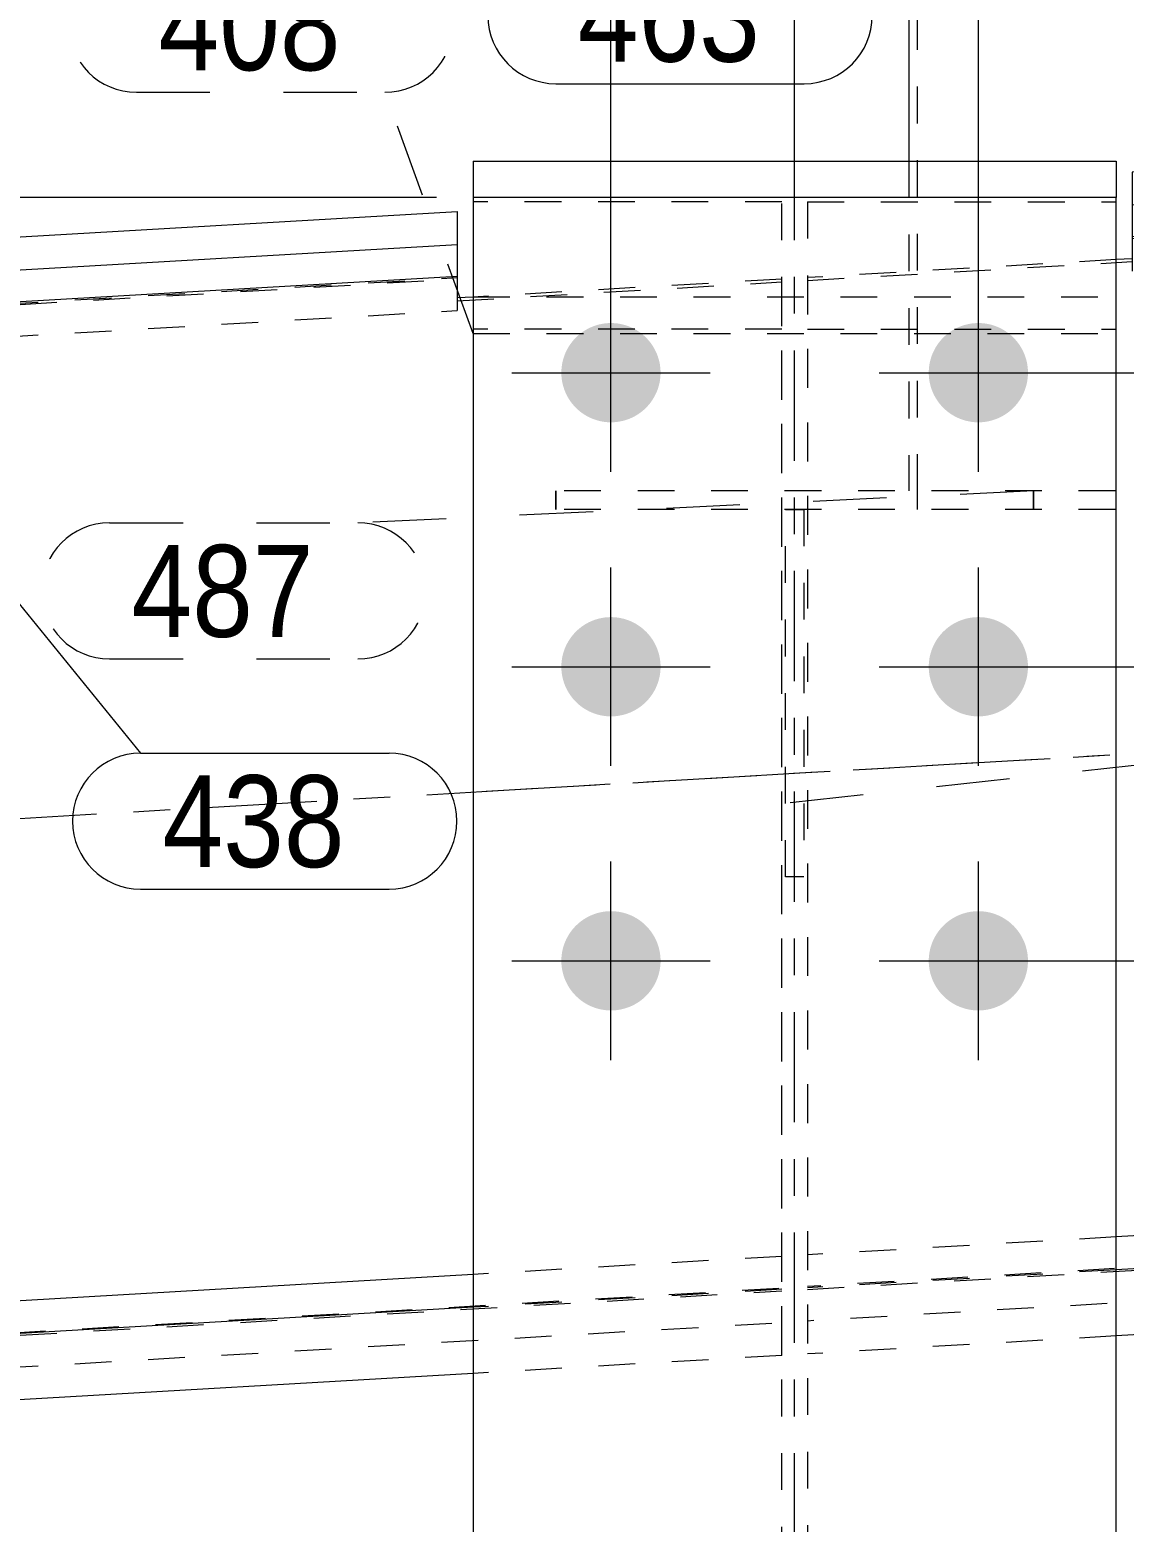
# Model space of a CAD drawing. Header units: millimetres. Extents: x 2 to 825, y 1 to 579.
# Drawn here: x 79.88 to 109.67, y 486.82 to 527.42 of the extents above; entities that cross this region are included whole.
import ezdxf

# ---------------------------------------------------------------- set-up
doc = ezdxf.new("R2010")
doc.units = ezdxf.units.MM
for name, pattern in [('XKITLINE00', [0]), ('XKITLINE01', [4, 1, -1, 1, -1]), ('XKITLINE02', [4, 2, -2]), ('XKITLINE03', [6, 3, -1, 1, -1])]:
    doc.linetypes.add(name, pattern=pattern)
for name, color, linetype, lineweight in [('Bolt', 3, 'Continuous', 0), ('Dimensions', 7, 'Continuous', 0), ('Part', 2, 'Continuous', 0), ('PartMark', 7, 'Continuous', 0)]:
    doc.layers.add(name, color=color, linetype=linetype, lineweight=lineweight)
doc.styles.add('ARIAL', font='ARIAL.TTF')

# ---------------------------------------------------------------- blocks, each defined once
blk = doc.blocks.new('*A38')
at = {"layer": 'Bolt'}
for points in [[(94.347, 518.122), (94.348, 518.155), (94.35, 518.188), (94.353, 518.221), (94.357, 518.254), (94.361, 518.287), (94.366, 518.32), (94.372, 518.352), (94.379, 518.384), (94.387, 518.417), (94.395, 518.449), (94.405, 518.481), (94.415, 518.512), (94.425, 518.544), (94.437, 518.575), (94.449, 518.605), (94.462, 518.636), (94.476, 518.666), (94.491, 518.696), (94.506, 518.725), (94.522, 518.754), (94.539, 518.783), (94.556, 518.811), (94.574, 518.839), (94.593, 518.866), (94.612, 518.893), (94.632, 518.919), (94.653, 518.945), (94.674, 518.97), (94.696, 518.995), (94.719, 519.02), (94.742, 519.043), (94.766, 519.066), (94.79, 519.089), (94.815, 519.111), (94.84, 519.132), (94.866, 519.153), (94.892, 519.173), (94.919, 519.192), (94.946, 519.211), (94.974, 519.229), (95.002, 519.247), (95.031, 519.263), (95.06, 519.279), (95.089, 519.295), (95.119, 519.309), (95.149, 519.323), (95.18, 519.336), (95.211, 519.348), (95.242, 519.36), (95.273, 519.371), (95.305, 519.381), (95.336, 519.39), (95.368, 519.398), (95.401, 519.406), (95.433, 519.413), (95.466, 519.419), (95.498, 519.424), (95.531, 519.429), (95.564, 519.432), (95.597, 519.435), (95.63, 519.437), (95.663, 519.438), (95.696, 519.439), (95.73, 519.438), (95.763, 519.437), (95.796, 519.435), (95.829, 519.432), (95.862, 519.429), (95.895, 519.424), (95.927, 519.419), (95.96, 519.413), (95.992, 519.406), (96.024, 519.398), (96.057, 519.39), (96.088, 519.381), (96.12, 519.371), (96.151, 519.36), (96.182, 519.348), (96.213, 519.336), (96.244, 519.323), (96.274, 519.309), (96.303, 519.295), (96.333, 519.279), (96.362, 519.263), (96.39, 519.247), (96.419, 519.229), (96.446, 519.211), (96.474, 519.192), (96.501, 519.173), (96.527, 519.153), (96.553, 519.132), (96.578, 519.111), (96.603, 519.089), (96.627, 519.066), (96.651, 519.043), (96.674, 519.02), (96.697, 518.995), (96.719, 518.97), (96.74, 518.945), (96.761, 518.919), (96.781, 518.893), (96.8, 518.866), (96.819, 518.839), (96.837, 518.811), (96.854, 518.783), (96.871, 518.754), (96.887, 518.725), (96.902, 518.696), (96.917, 518.666), (96.931, 518.636), (96.944, 518.605), (96.956, 518.575), (96.968, 518.544), (96.978, 518.512), (96.988, 518.481), (96.998, 518.449), (97.006, 518.417), (97.014, 518.384), (97.021, 518.352), (97.027, 518.32), (97.032, 518.287), (97.036, 518.254), (97.04, 518.221), (97.043, 518.188), (97.045, 518.155), (97.046, 518.122), (97.046, 518.089), (97.046, 518.056), (97.045, 518.022), (97.043, 517.989), (97.04, 517.956), (97.036, 517.923), (97.032, 517.891), (97.027, 517.858), (97.021, 517.825), (97.014, 517.793), (97.006, 517.761), (96.998, 517.729), (96.988, 517.697), (96.978, 517.665), (96.968, 517.634), (96.956, 517.603), (96.944, 517.572), (96.931, 517.542), (96.917, 517.512), (96.902, 517.482), (96.887, 517.452), (96.871, 517.423), (96.854, 517.395), (96.837, 517.366), (96.819, 517.339), (96.8, 517.311), (96.781, 517.285), (96.761, 517.258), (96.74, 517.232), (96.719, 517.207), (96.697, 517.182), (96.674, 517.158), (96.651, 517.134), (96.627, 517.111), (96.603, 517.088), (96.578, 517.066), (96.553, 517.045), (96.527, 517.024), (96.501, 517.004), (96.474, 516.985), (96.446, 516.966), (96.419, 516.948), (96.39, 516.931), (96.362, 516.914), (96.333, 516.898), (96.303, 516.883), (96.274, 516.868), (96.244, 516.855), (96.213, 516.841), (96.182, 516.829), (96.151, 516.818), (96.12, 516.807), (96.088, 516.797), (96.057, 516.788), (96.024, 516.779), (95.992, 516.772), (95.96, 516.765), (95.927, 516.759), (95.895, 516.753), (95.862, 516.749), (95.829, 516.745), (95.796, 516.742), (95.763, 516.74), (95.73, 516.739), (95.696, 516.739), (95.663, 516.739), (95.63, 516.74), (95.597, 516.742), (95.564, 516.745), (95.531, 516.749), (95.498, 516.753), (95.466, 516.759), (95.433, 516.765), (95.401, 516.772), (95.368, 516.779), (95.336, 516.788), (95.305, 516.797), (95.273, 516.807), (95.242, 516.818), (95.211, 516.829), (95.18, 516.841), (95.149, 516.855), (95.119, 516.868), (95.089, 516.883), (95.06, 516.898), (95.031, 516.914), (95.002, 516.931), (94.974, 516.948), (94.946, 516.966), (94.919, 516.985), (94.892, 517.004), (94.866, 517.024), (94.84, 517.045), (94.815, 517.066), (94.79, 517.088), (94.766, 517.111), (94.742, 517.134), (94.719, 517.158), (94.696, 517.182), (94.674, 517.207), (94.653, 517.232), (94.632, 517.258), (94.612, 517.285), (94.593, 517.311), (94.574, 517.339), (94.556, 517.366), (94.539, 517.395), (94.522, 517.423), (94.506, 517.452), (94.491, 517.482), (94.476, 517.512), (94.462, 517.542), (94.449, 517.572), (94.437, 517.603), (94.425, 517.634), (94.415, 517.665), (94.405, 517.697), (94.395, 517.729), (94.387, 517.761), (94.379, 517.793), (94.372, 517.825), (94.366, 517.858), (94.361, 517.891), (94.357, 517.923), (94.353, 517.956), (94.35, 517.989), (94.348, 518.022), (94.347, 518.056), (94.346, 518.089)], [(104.347, 518.122), (104.348, 518.155), (104.35, 518.188), (104.353, 518.221), (104.357, 518.254), (104.361, 518.287), (104.366, 518.32), (104.372, 518.352), (104.379, 518.384), (104.387, 518.417), (104.395, 518.449), (104.405, 518.481), (104.415, 518.512), (104.425, 518.544), (104.437, 518.575), (104.449, 518.605), (104.462, 518.636), (104.476, 518.666), (104.491, 518.696), (104.506, 518.725), (104.522, 518.754), (104.539, 518.783), (104.556, 518.811), (104.574, 518.839), (104.593, 518.866), (104.612, 518.893), (104.632, 518.919), (104.653, 518.945), (104.674, 518.97), (104.696, 518.995), (104.719, 519.02), (104.742, 519.043), (104.766, 519.066), (104.79, 519.089), (104.815, 519.111), (104.84, 519.132), (104.866, 519.153), (104.892, 519.173), (104.919, 519.192), (104.946, 519.211), (104.974, 519.229), (105.002, 519.247), (105.031, 519.263), (105.06, 519.279), (105.089, 519.295), (105.119, 519.309), (105.149, 519.323), (105.18, 519.336), (105.211, 519.348), (105.242, 519.36), (105.273, 519.371), (105.305, 519.381), (105.336, 519.39), (105.368, 519.398), (105.401, 519.406), (105.433, 519.413), (105.466, 519.419), (105.498, 519.424), (105.531, 519.429), (105.564, 519.432), (105.597, 519.435), (105.63, 519.437), (105.663, 519.438), (105.696, 519.439), (105.73, 519.438), (105.763, 519.437), (105.796, 519.435), (105.829, 519.432), (105.862, 519.429), (105.895, 519.424), (105.927, 519.419), (105.96, 519.413), (105.992, 519.406), (106.024, 519.398), (106.057, 519.39), (106.088, 519.381), (106.12, 519.371), (106.151, 519.36), (106.182, 519.348), (106.213, 519.336), (106.244, 519.323), (106.274, 519.309), (106.303, 519.295), (106.333, 519.279), (106.362, 519.263), (106.39, 519.247), (106.419, 519.229), (106.446, 519.211), (106.474, 519.192), (106.501, 519.173), (106.527, 519.153), (106.553, 519.132), (106.578, 519.111), (106.603, 519.089), (106.627, 519.066), (106.651, 519.043), (106.674, 519.02), (106.697, 518.995), (106.719, 518.97), (106.74, 518.945), (106.761, 518.919), (106.781, 518.893), (106.8, 518.866), (106.819, 518.839), (106.837, 518.811), (106.854, 518.783), (106.871, 518.754), (106.887, 518.725), (106.902, 518.696), (106.917, 518.666), (106.931, 518.636), (106.944, 518.605), (106.956, 518.575), (106.968, 518.544), (106.978, 518.512), (106.988, 518.481), (106.998, 518.449), (107.006, 518.417), (107.014, 518.384), (107.021, 518.352), (107.027, 518.32), (107.032, 518.287), (107.036, 518.254), (107.04, 518.221), (107.043, 518.188), (107.045, 518.155), (107.046, 518.122), (107.046, 518.089), (107.046, 518.056), (107.045, 518.022), (107.043, 517.989), (107.04, 517.956), (107.036, 517.923), (107.032, 517.891), (107.027, 517.858), (107.021, 517.825), (107.014, 517.793), (107.006, 517.761), (106.998, 517.729), (106.988, 517.697), (106.978, 517.665), (106.968, 517.634), (106.956, 517.603), (106.944, 517.572), (106.931, 517.542), (106.917, 517.512), (106.902, 517.482), (106.887, 517.452), (106.871, 517.423), (106.854, 517.395), (106.837, 517.366), (106.819, 517.339), (106.8, 517.311), (106.781, 517.285), (106.761, 517.258), (106.74, 517.232), (106.719, 517.207), (106.697, 517.182), (106.674, 517.158), (106.651, 517.134), (106.627, 517.111), (106.603, 517.088), (106.578, 517.066), (106.553, 517.045), (106.527, 517.024), (106.501, 517.004), (106.474, 516.985), (106.446, 516.966), (106.419, 516.948), (106.39, 516.931), (106.362, 516.914), (106.333, 516.898), (106.303, 516.883), (106.274, 516.868), (106.244, 516.855), (106.213, 516.841), (106.182, 516.829), (106.151, 516.818), (106.12, 516.807), (106.088, 516.797), (106.057, 516.788), (106.024, 516.779), (105.992, 516.772), (105.96, 516.765), (105.927, 516.759), (105.895, 516.753), (105.862, 516.749), (105.829, 516.745), (105.796, 516.742), (105.763, 516.74), (105.73, 516.739), (105.696, 516.739), (105.663, 516.739), (105.63, 516.74), (105.597, 516.742), (105.564, 516.745), (105.531, 516.749), (105.498, 516.753), (105.466, 516.759), (105.433, 516.765), (105.401, 516.772), (105.368, 516.779), (105.336, 516.788), (105.305, 516.797), (105.273, 516.807), (105.242, 516.818), (105.211, 516.829), (105.18, 516.841), (105.149, 516.855), (105.119, 516.868), (105.089, 516.883), (105.06, 516.898), (105.031, 516.914), (105.002, 516.931), (104.974, 516.948), (104.946, 516.966), (104.919, 516.985), (104.892, 517.004), (104.866, 517.024), (104.84, 517.045), (104.815, 517.066), (104.79, 517.088), (104.766, 517.111), (104.742, 517.134), (104.719, 517.158), (104.696, 517.182), (104.674, 517.207), (104.653, 517.232), (104.632, 517.258), (104.612, 517.285), (104.593, 517.311), (104.574, 517.339), (104.556, 517.366), (104.539, 517.395), (104.522, 517.423), (104.506, 517.452), (104.491, 517.482), (104.476, 517.512), (104.462, 517.542), (104.449, 517.572), (104.437, 517.603), (104.425, 517.634), (104.415, 517.665), (104.405, 517.697), (104.395, 517.729), (104.387, 517.761), (104.379, 517.793), (104.372, 517.825), (104.366, 517.858), (104.361, 517.891), (104.357, 517.923), (104.353, 517.956), (104.35, 517.989), (104.348, 518.022), (104.347, 518.056), (104.346, 518.089)], [(94.347, 510.122), (94.348, 510.155), (94.35, 510.188), (94.353, 510.221), (94.357, 510.254), (94.361, 510.287), (94.366, 510.32), (94.372, 510.352), (94.379, 510.384), (94.387, 510.417), (94.395, 510.449), (94.405, 510.481), (94.415, 510.512), (94.425, 510.544), (94.437, 510.575), (94.449, 510.605), (94.462, 510.636), (94.476, 510.666), (94.491, 510.696), (94.506, 510.725), (94.522, 510.754), (94.539, 510.783), (94.556, 510.811), (94.574, 510.839), (94.593, 510.866), (94.612, 510.893), (94.632, 510.919), (94.653, 510.945), (94.674, 510.97), (94.696, 510.995), (94.719, 511.02), (94.742, 511.043), (94.766, 511.066), (94.79, 511.089), (94.815, 511.111), (94.84, 511.132), (94.866, 511.153), (94.892, 511.173), (94.919, 511.192), (94.946, 511.211), (94.974, 511.229), (95.002, 511.247), (95.031, 511.263), (95.06, 511.279), (95.089, 511.295), (95.119, 511.309), (95.149, 511.323), (95.18, 511.336), (95.211, 511.348), (95.242, 511.36), (95.273, 511.371), (95.305, 511.381), (95.336, 511.39), (95.368, 511.398), (95.401, 511.406), (95.433, 511.413), (95.466, 511.419), (95.498, 511.424), (95.531, 511.429), (95.564, 511.432), (95.597, 511.435), (95.63, 511.437), (95.663, 511.438), (95.696, 511.439), (95.73, 511.438), (95.763, 511.437), (95.796, 511.435), (95.829, 511.432), (95.862, 511.429), (95.895, 511.424), (95.927, 511.419), (95.96, 511.413), (95.992, 511.406), (96.024, 511.398), (96.057, 511.39), (96.088, 511.381), (96.12, 511.371), (96.151, 511.36), (96.182, 511.348), (96.213, 511.336), (96.244, 511.323), (96.274, 511.309), (96.303, 511.295), (96.333, 511.279), (96.362, 511.263), (96.39, 511.247), (96.419, 511.229), (96.446, 511.211), (96.474, 511.192), (96.501, 511.173), (96.527, 511.153), (96.553, 511.132), (96.578, 511.111), (96.603, 511.089), (96.627, 511.066), (96.651, 511.043), (96.674, 511.02), (96.697, 510.995), (96.719, 510.97), (96.74, 510.945), (96.761, 510.919), (96.781, 510.893), (96.8, 510.866), (96.819, 510.839), (96.837, 510.811), (96.854, 510.783), (96.871, 510.754), (96.887, 510.725), (96.902, 510.696), (96.917, 510.666), (96.931, 510.636), (96.944, 510.605), (96.956, 510.575), (96.968, 510.544), (96.978, 510.512), (96.988, 510.481), (96.998, 510.449), (97.006, 510.417), (97.014, 510.384), (97.021, 510.352), (97.027, 510.32), (97.032, 510.287), (97.036, 510.254), (97.04, 510.221), (97.043, 510.188), (97.045, 510.155), (97.046, 510.122), (97.046, 510.089), (97.046, 510.056), (97.045, 510.022), (97.043, 509.989), (97.04, 509.956), (97.036, 509.923), (97.032, 509.891), (97.027, 509.858), (97.021, 509.825), (97.014, 509.793), (97.006, 509.761), (96.998, 509.729), (96.988, 509.697), (96.978, 509.665), (96.968, 509.634), (96.956, 509.603), (96.944, 509.572), (96.931, 509.542), (96.917, 509.512), (96.902, 509.482), (96.887, 509.452), (96.871, 509.423), (96.854, 509.395), (96.837, 509.366), (96.819, 509.339), (96.8, 509.311), (96.781, 509.285), (96.761, 509.258), (96.74, 509.232), (96.719, 509.207), (96.697, 509.182), (96.674, 509.158), (96.651, 509.134), (96.627, 509.111), (96.603, 509.088), (96.578, 509.066), (96.553, 509.045), (96.527, 509.024), (96.501, 509.004), (96.474, 508.985), (96.446, 508.966), (96.419, 508.948), (96.39, 508.931), (96.362, 508.914), (96.333, 508.898), (96.303, 508.883), (96.274, 508.868), (96.244, 508.855), (96.213, 508.841), (96.182, 508.829), (96.151, 508.818), (96.12, 508.807), (96.088, 508.797), (96.057, 508.788), (96.024, 508.779), (95.992, 508.772), (95.96, 508.765), (95.927, 508.759), (95.895, 508.753), (95.862, 508.749), (95.829, 508.745), (95.796, 508.742), (95.763, 508.74), (95.73, 508.739), (95.696, 508.739), (95.663, 508.739), (95.63, 508.74), (95.597, 508.742), (95.564, 508.745), (95.531, 508.749), (95.498, 508.753), (95.466, 508.759), (95.433, 508.765), (95.401, 508.772), (95.368, 508.779), (95.336, 508.788), (95.305, 508.797), (95.273, 508.807), (95.242, 508.818), (95.211, 508.829), (95.18, 508.841), (95.149, 508.855), (95.119, 508.868), (95.089, 508.883), (95.06, 508.898), (95.031, 508.914), (95.002, 508.931), (94.974, 508.948), (94.946, 508.966), (94.919, 508.985), (94.892, 509.004), (94.866, 509.024), (94.84, 509.045), (94.815, 509.066), (94.79, 509.088), (94.766, 509.111), (94.742, 509.134), (94.719, 509.158), (94.696, 509.182), (94.674, 509.207), (94.653, 509.232), (94.632, 509.258), (94.612, 509.285), (94.593, 509.311), (94.574, 509.339), (94.556, 509.366), (94.539, 509.395), (94.522, 509.423), (94.506, 509.452), (94.491, 509.482), (94.476, 509.512), (94.462, 509.542), (94.449, 509.572), (94.437, 509.603), (94.425, 509.634), (94.415, 509.665), (94.405, 509.697), (94.395, 509.729), (94.387, 509.761), (94.379, 509.793), (94.372, 509.825), (94.366, 509.858), (94.361, 509.891), (94.357, 509.923), (94.353, 509.956), (94.35, 509.989), (94.348, 510.022), (94.347, 510.056), (94.346, 510.089)], [(104.347, 510.122), (104.348, 510.155), (104.35, 510.188), (104.353, 510.221), (104.357, 510.254), (104.361, 510.287), (104.366, 510.32), (104.372, 510.352), (104.379, 510.384), (104.387, 510.417), (104.395, 510.449), (104.405, 510.481), (104.415, 510.512), (104.425, 510.544), (104.437, 510.575), (104.449, 510.605), (104.462, 510.636), (104.476, 510.666), (104.491, 510.696), (104.506, 510.725), (104.522, 510.754), (104.539, 510.783), (104.556, 510.811), (104.574, 510.839), (104.593, 510.866), (104.612, 510.893), (104.632, 510.919), (104.653, 510.945), (104.674, 510.97), (104.696, 510.995), (104.719, 511.02), (104.742, 511.043), (104.766, 511.066), (104.79, 511.089), (104.815, 511.111), (104.84, 511.132), (104.866, 511.153), (104.892, 511.173), (104.919, 511.192), (104.946, 511.211), (104.974, 511.229), (105.002, 511.247), (105.031, 511.263), (105.06, 511.279), (105.089, 511.295), (105.119, 511.309), (105.149, 511.323), (105.18, 511.336), (105.211, 511.348), (105.242, 511.36), (105.273, 511.371), (105.305, 511.381), (105.336, 511.39), (105.368, 511.398), (105.401, 511.406), (105.433, 511.413), (105.466, 511.419), (105.498, 511.424), (105.531, 511.429), (105.564, 511.432), (105.597, 511.435), (105.63, 511.437), (105.663, 511.438), (105.696, 511.439), (105.73, 511.438), (105.763, 511.437), (105.796, 511.435), (105.829, 511.432), (105.862, 511.429), (105.895, 511.424), (105.927, 511.419), (105.96, 511.413), (105.992, 511.406), (106.024, 511.398), (106.057, 511.39), (106.088, 511.381), (106.12, 511.371), (106.151, 511.36), (106.182, 511.348), (106.213, 511.336), (106.244, 511.323), (106.274, 511.309), (106.303, 511.295), (106.333, 511.279), (106.362, 511.263), (106.39, 511.247), (106.419, 511.229), (106.446, 511.211), (106.474, 511.192), (106.501, 511.173), (106.527, 511.153), (106.553, 511.132), (106.578, 511.111), (106.603, 511.089), (106.627, 511.066), (106.651, 511.043), (106.674, 511.02), (106.697, 510.995), (106.719, 510.97), (106.74, 510.945), (106.761, 510.919), (106.781, 510.893), (106.8, 510.866), (106.819, 510.839), (106.837, 510.811), (106.854, 510.783), (106.871, 510.754), (106.887, 510.725), (106.902, 510.696), (106.917, 510.666), (106.931, 510.636), (106.944, 510.605), (106.956, 510.575), (106.968, 510.544), (106.978, 510.512), (106.988, 510.481), (106.998, 510.449), (107.006, 510.417), (107.014, 510.384), (107.021, 510.352), (107.027, 510.32), (107.032, 510.287), (107.036, 510.254), (107.04, 510.221), (107.043, 510.188), (107.045, 510.155), (107.046, 510.122), (107.046, 510.089), (107.046, 510.056), (107.045, 510.022), (107.043, 509.989), (107.04, 509.956), (107.036, 509.923), (107.032, 509.891), (107.027, 509.858), (107.021, 509.825), (107.014, 509.793), (107.006, 509.761), (106.998, 509.729), (106.988, 509.697), (106.978, 509.665), (106.968, 509.634), (106.956, 509.603), (106.944, 509.572), (106.931, 509.542), (106.917, 509.512), (106.902, 509.482), (106.887, 509.452), (106.871, 509.423), (106.854, 509.395), (106.837, 509.366), (106.819, 509.339), (106.8, 509.311), (106.781, 509.285), (106.761, 509.258), (106.74, 509.232), (106.719, 509.207), (106.697, 509.182), (106.674, 509.158), (106.651, 509.134), (106.627, 509.111), (106.603, 509.088), (106.578, 509.066), (106.553, 509.045), (106.527, 509.024), (106.501, 509.004), (106.474, 508.985), (106.446, 508.966), (106.419, 508.948), (106.39, 508.931), (106.362, 508.914), (106.333, 508.898), (106.303, 508.883), (106.274, 508.868), (106.244, 508.855), (106.213, 508.841), (106.182, 508.829), (106.151, 508.818), (106.12, 508.807), (106.088, 508.797), (106.057, 508.788), (106.024, 508.779), (105.992, 508.772), (105.96, 508.765), (105.927, 508.759), (105.895, 508.753), (105.862, 508.749), (105.829, 508.745), (105.796, 508.742), (105.763, 508.74), (105.73, 508.739), (105.696, 508.739), (105.663, 508.739), (105.63, 508.74), (105.597, 508.742), (105.564, 508.745), (105.531, 508.749), (105.498, 508.753), (105.466, 508.759), (105.433, 508.765), (105.401, 508.772), (105.368, 508.779), (105.336, 508.788), (105.305, 508.797), (105.273, 508.807), (105.242, 508.818), (105.211, 508.829), (105.18, 508.841), (105.149, 508.855), (105.119, 508.868), (105.089, 508.883), (105.06, 508.898), (105.031, 508.914), (105.002, 508.931), (104.974, 508.948), (104.946, 508.966), (104.919, 508.985), (104.892, 509.004), (104.866, 509.024), (104.84, 509.045), (104.815, 509.066), (104.79, 509.088), (104.766, 509.111), (104.742, 509.134), (104.719, 509.158), (104.696, 509.182), (104.674, 509.207), (104.653, 509.232), (104.632, 509.258), (104.612, 509.285), (104.593, 509.311), (104.574, 509.339), (104.556, 509.366), (104.539, 509.395), (104.522, 509.423), (104.506, 509.452), (104.491, 509.482), (104.476, 509.512), (104.462, 509.542), (104.449, 509.572), (104.437, 509.603), (104.425, 509.634), (104.415, 509.665), (104.405, 509.697), (104.395, 509.729), (104.387, 509.761), (104.379, 509.793), (104.372, 509.825), (104.366, 509.858), (104.361, 509.891), (104.357, 509.923), (104.353, 509.956), (104.35, 509.989), (104.348, 510.022), (104.347, 510.056), (104.346, 510.089)], [(94.347, 502.122), (94.348, 502.155), (94.35, 502.188), (94.353, 502.221), (94.357, 502.254), (94.361, 502.287), (94.366, 502.32), (94.372, 502.352), (94.379, 502.384), (94.387, 502.417), (94.395, 502.449), (94.405, 502.481), (94.415, 502.512), (94.425, 502.544), (94.437, 502.575), (94.449, 502.605), (94.462, 502.636), (94.476, 502.666), (94.491, 502.696), (94.506, 502.725), (94.522, 502.754), (94.539, 502.783), (94.556, 502.811), (94.574, 502.839), (94.593, 502.866), (94.612, 502.893), (94.632, 502.919), (94.653, 502.945), (94.674, 502.97), (94.696, 502.995), (94.719, 503.02), (94.742, 503.043), (94.766, 503.066), (94.79, 503.089), (94.815, 503.111), (94.84, 503.132), (94.866, 503.153), (94.892, 503.173), (94.919, 503.192), (94.946, 503.211), (94.974, 503.229), (95.002, 503.247), (95.031, 503.263), (95.06, 503.279), (95.089, 503.295), (95.119, 503.309), (95.149, 503.323), (95.18, 503.336), (95.211, 503.348), (95.242, 503.36), (95.273, 503.371), (95.305, 503.381), (95.336, 503.39), (95.368, 503.398), (95.401, 503.406), (95.433, 503.413), (95.466, 503.419), (95.498, 503.424), (95.531, 503.429), (95.564, 503.432), (95.597, 503.435), (95.63, 503.437), (95.663, 503.438), (95.696, 503.439), (95.73, 503.438), (95.763, 503.437), (95.796, 503.435), (95.829, 503.432), (95.862, 503.429), (95.895, 503.424), (95.927, 503.419), (95.96, 503.413), (95.992, 503.406), (96.024, 503.398), (96.057, 503.39), (96.088, 503.381), (96.12, 503.371), (96.151, 503.36), (96.182, 503.348), (96.213, 503.336), (96.244, 503.323), (96.274, 503.309), (96.303, 503.295), (96.333, 503.279), (96.362, 503.263), (96.39, 503.247), (96.419, 503.229), (96.446, 503.211), (96.474, 503.192), (96.501, 503.173), (96.527, 503.153), (96.553, 503.132), (96.578, 503.111), (96.603, 503.089), (96.627, 503.066), (96.651, 503.043), (96.674, 503.02), (96.697, 502.995), (96.719, 502.97), (96.74, 502.945), (96.761, 502.919), (96.781, 502.893), (96.8, 502.866), (96.819, 502.839), (96.837, 502.811), (96.854, 502.783), (96.871, 502.754), (96.887, 502.725), (96.902, 502.696), (96.917, 502.666), (96.931, 502.636), (96.944, 502.605), (96.956, 502.575), (96.968, 502.544), (96.978, 502.512), (96.988, 502.481), (96.998, 502.449), (97.006, 502.417), (97.014, 502.384), (97.021, 502.352), (97.027, 502.32), (97.032, 502.287), (97.036, 502.254), (97.04, 502.221), (97.043, 502.188), (97.045, 502.155), (97.046, 502.122), (97.046, 502.089), (97.046, 502.056), (97.045, 502.022), (97.043, 501.989), (97.04, 501.956), (97.036, 501.923), (97.032, 501.891), (97.027, 501.858), (97.021, 501.825), (97.014, 501.793), (97.006, 501.761), (96.998, 501.729), (96.988, 501.697), (96.978, 501.665), (96.968, 501.634), (96.956, 501.603), (96.944, 501.572), (96.931, 501.542), (96.917, 501.512), (96.902, 501.482), (96.887, 501.452), (96.871, 501.423), (96.854, 501.395), (96.837, 501.366), (96.819, 501.339), (96.8, 501.311), (96.781, 501.285), (96.761, 501.258), (96.74, 501.232), (96.719, 501.207), (96.697, 501.182), (96.674, 501.158), (96.651, 501.134), (96.627, 501.111), (96.603, 501.088), (96.578, 501.066), (96.553, 501.045), (96.527, 501.024), (96.501, 501.004), (96.474, 500.985), (96.446, 500.966), (96.419, 500.948), (96.39, 500.931), (96.362, 500.914), (96.333, 500.898), (96.303, 500.883), (96.274, 500.868), (96.244, 500.855), (96.213, 500.841), (96.182, 500.829), (96.151, 500.818), (96.12, 500.807), (96.088, 500.797), (96.057, 500.788), (96.024, 500.779), (95.992, 500.772), (95.96, 500.765), (95.927, 500.759), (95.895, 500.753), (95.862, 500.749), (95.829, 500.745), (95.796, 500.742), (95.763, 500.74), (95.73, 500.739), (95.696, 500.739), (95.663, 500.739), (95.63, 500.74), (95.597, 500.742), (95.564, 500.745), (95.531, 500.749), (95.498, 500.753), (95.466, 500.759), (95.433, 500.765), (95.401, 500.772), (95.368, 500.779), (95.336, 500.788), (95.305, 500.797), (95.273, 500.807), (95.242, 500.818), (95.211, 500.829), (95.18, 500.841), (95.149, 500.855), (95.119, 500.868), (95.089, 500.883), (95.06, 500.898), (95.031, 500.914), (95.002, 500.931), (94.974, 500.948), (94.946, 500.966), (94.919, 500.985), (94.892, 501.004), (94.866, 501.024), (94.84, 501.045), (94.815, 501.066), (94.79, 501.088), (94.766, 501.111), (94.742, 501.134), (94.719, 501.158), (94.696, 501.182), (94.674, 501.207), (94.653, 501.232), (94.632, 501.258), (94.612, 501.285), (94.593, 501.311), (94.574, 501.339), (94.556, 501.366), (94.539, 501.395), (94.522, 501.423), (94.506, 501.452), (94.491, 501.482), (94.476, 501.512), (94.462, 501.542), (94.449, 501.572), (94.437, 501.603), (94.425, 501.634), (94.415, 501.665), (94.405, 501.697), (94.395, 501.729), (94.387, 501.761), (94.379, 501.793), (94.372, 501.825), (94.366, 501.858), (94.361, 501.891), (94.357, 501.923), (94.353, 501.956), (94.35, 501.989), (94.348, 502.022), (94.347, 502.056), (94.346, 502.089)], [(104.347, 502.122), (104.348, 502.155), (104.35, 502.188), (104.353, 502.221), (104.357, 502.254), (104.361, 502.287), (104.366, 502.32), (104.372, 502.352), (104.379, 502.384), (104.387, 502.417), (104.395, 502.449), (104.405, 502.481), (104.415, 502.512), (104.425, 502.544), (104.437, 502.575), (104.449, 502.605), (104.462, 502.636), (104.476, 502.666), (104.491, 502.696), (104.506, 502.725), (104.522, 502.754), (104.539, 502.783), (104.556, 502.811), (104.574, 502.839), (104.593, 502.866), (104.612, 502.893), (104.632, 502.919), (104.653, 502.945), (104.674, 502.97), (104.696, 502.995), (104.719, 503.02), (104.742, 503.043), (104.766, 503.066), (104.79, 503.089), (104.815, 503.111), (104.84, 503.132), (104.866, 503.153), (104.892, 503.173), (104.919, 503.192), (104.946, 503.211), (104.974, 503.229), (105.002, 503.247), (105.031, 503.263), (105.06, 503.279), (105.089, 503.295), (105.119, 503.309), (105.149, 503.323), (105.18, 503.336), (105.211, 503.348), (105.242, 503.36), (105.273, 503.371), (105.305, 503.381), (105.336, 503.39), (105.368, 503.398), (105.401, 503.406), (105.433, 503.413), (105.466, 503.419), (105.498, 503.424), (105.531, 503.429), (105.564, 503.432), (105.597, 503.435), (105.63, 503.437), (105.663, 503.438), (105.696, 503.439), (105.73, 503.438), (105.763, 503.437), (105.796, 503.435), (105.829, 503.432), (105.862, 503.429), (105.895, 503.424), (105.927, 503.419), (105.96, 503.413), (105.992, 503.406), (106.024, 503.398), (106.057, 503.39), (106.088, 503.381), (106.12, 503.371), (106.151, 503.36), (106.182, 503.348), (106.213, 503.336), (106.244, 503.323), (106.274, 503.309), (106.303, 503.295), (106.333, 503.279), (106.362, 503.263), (106.39, 503.247), (106.419, 503.229), (106.446, 503.211), (106.474, 503.192), (106.501, 503.173), (106.527, 503.153), (106.553, 503.132), (106.578, 503.111), (106.603, 503.089), (106.627, 503.066), (106.651, 503.043), (106.674, 503.02), (106.697, 502.995), (106.719, 502.97), (106.74, 502.945), (106.761, 502.919), (106.781, 502.893), (106.8, 502.866), (106.819, 502.839), (106.837, 502.811), (106.854, 502.783), (106.871, 502.754), (106.887, 502.725), (106.902, 502.696), (106.917, 502.666), (106.931, 502.636), (106.944, 502.605), (106.956, 502.575), (106.968, 502.544), (106.978, 502.512), (106.988, 502.481), (106.998, 502.449), (107.006, 502.417), (107.014, 502.384), (107.021, 502.352), (107.027, 502.32), (107.032, 502.287), (107.036, 502.254), (107.04, 502.221), (107.043, 502.188), (107.045, 502.155), (107.046, 502.122), (107.046, 502.089), (107.046, 502.056), (107.045, 502.022), (107.043, 501.989), (107.04, 501.956), (107.036, 501.923), (107.032, 501.891), (107.027, 501.858), (107.021, 501.825), (107.014, 501.793), (107.006, 501.761), (106.998, 501.729), (106.988, 501.697), (106.978, 501.665), (106.968, 501.634), (106.956, 501.603), (106.944, 501.572), (106.931, 501.542), (106.917, 501.512), (106.902, 501.482), (106.887, 501.452), (106.871, 501.423), (106.854, 501.395), (106.837, 501.366), (106.819, 501.339), (106.8, 501.311), (106.781, 501.285), (106.761, 501.258), (106.74, 501.232), (106.719, 501.207), (106.697, 501.182), (106.674, 501.158), (106.651, 501.134), (106.627, 501.111), (106.603, 501.088), (106.578, 501.066), (106.553, 501.045), (106.527, 501.024), (106.501, 501.004), (106.474, 500.985), (106.446, 500.966), (106.419, 500.948), (106.39, 500.931), (106.362, 500.914), (106.333, 500.898), (106.303, 500.883), (106.274, 500.868), (106.244, 500.855), (106.213, 500.841), (106.182, 500.829), (106.151, 500.818), (106.12, 500.807), (106.088, 500.797), (106.057, 500.788), (106.024, 500.779), (105.992, 500.772), (105.96, 500.765), (105.927, 500.759), (105.895, 500.753), (105.862, 500.749), (105.829, 500.745), (105.796, 500.742), (105.763, 500.74), (105.73, 500.739), (105.696, 500.739), (105.663, 500.739), (105.63, 500.74), (105.597, 500.742), (105.564, 500.745), (105.531, 500.749), (105.498, 500.753), (105.466, 500.759), (105.433, 500.765), (105.401, 500.772), (105.368, 500.779), (105.336, 500.788), (105.305, 500.797), (105.273, 500.807), (105.242, 500.818), (105.211, 500.829), (105.18, 500.841), (105.149, 500.855), (105.119, 500.868), (105.089, 500.883), (105.06, 500.898), (105.031, 500.914), (105.002, 500.931), (104.974, 500.948), (104.946, 500.966), (104.919, 500.985), (104.892, 501.004), (104.866, 501.024), (104.84, 501.045), (104.815, 501.066), (104.79, 501.088), (104.766, 501.111), (104.742, 501.134), (104.719, 501.158), (104.696, 501.182), (104.674, 501.207), (104.653, 501.232), (104.632, 501.258), (104.612, 501.285), (104.593, 501.311), (104.574, 501.339), (104.556, 501.366), (104.539, 501.395), (104.522, 501.423), (104.506, 501.452), (104.491, 501.482), (104.476, 501.512), (104.462, 501.542), (104.449, 501.572), (104.437, 501.603), (104.425, 501.634), (104.415, 501.665), (104.405, 501.697), (104.395, 501.729), (104.387, 501.761), (104.379, 501.793), (104.372, 501.825), (104.366, 501.858), (104.361, 501.891), (104.357, 501.923), (104.353, 501.956), (104.35, 501.989), (104.348, 502.022), (104.347, 502.056), (104.346, 502.089)]]:
    blk.add_hatch(color=3, dxfattribs=at).paths.add_polyline_path(points, flags=17)
at = {"layer": 'Bolt', "color": 3, "linetype": 'XKITLINE00', "lineweight": 0}
for p, q in [((95.696, 515.389), (95.696, 520.789)), ((105.696, 515.389), (105.696, 520.789)), ((92.996, 518.089), (98.396, 518.089)), ((102.996, 518.089), (108.396, 518.089)), ((95.696, 507.389), (95.696, 512.789)), ((105.696, 507.389), (105.696, 512.789)), ((92.996, 510.089), (98.396, 510.089)), ((102.996, 510.089), (108.396, 510.089)), ((95.696, 499.389), (95.696, 504.789)), ((105.696, 499.389), (105.696, 504.789)), ((92.996, 502.089), (98.396, 502.089)), ((102.996, 502.089), (108.396, 502.089))]:
    blk.add_line(p, q, dxfattribs=at)
blk = doc.blocks.new('*A45')
at = {"layer": 'Part', "color": 7, "linetype": 'XKITLINE03', "lineweight": 0}
blk.add_line((100.696, 269.695), (100.696, 531.005), dxfattribs=at)
at = {"layer": 'Part', "color": 2, "linetype": 'XKITLINE00', "lineweight": 0}
for p, q in [((109.446, 522.851), (91.946, 522.851)), ((91.946, 522.851), (91.946, 269.695)), ((109.446, 269.695), (109.446, 522.851))]:
    blk.add_line(p, q, dxfattribs=at)
at = {"layer": 'Part', "color": 7, "linetype": 'XKITLINE01', "lineweight": 0}
for p, q in [((100.346, 522.735), (91.946, 522.735)), ((100.346, 269.695), (100.346, 522.735)), ((101.046, 522.735), (101.046, 269.695)), ((101.046, 522.735), (109.446, 522.735)), ((100.346, 519.275), (91.946, 519.275)), ((101.046, 519.275), (109.446, 519.275)), ((91.946, 519.159), (109.446, 519.159))]:
    blk.add_line(p, q, dxfattribs=at)
blk = doc.blocks.new('*A46')
at = {"layer": 'Part', "color": 2, "linetype": 'XKITLINE00', "lineweight": 0}
for p, q in [((115.424, 534.82), (103.801, 534.82)), ((103.801, 534.82), (103.801, 523.846)), ((115.182, 534.82), (115.182, 523.851)), ((115.424, 534.82), (115.424, 523.865))]:
    blk.add_line(p, q, dxfattribs=at)
at = {"layer": 'Part', "color": 7, "linetype": 'XKITLINE01', "lineweight": 0}
for p, q in [((104.043, 514.87), (104.043, 534.82)), ((103.801, 523.846), (103.801, 514.87)), ((115.182, 523.851), (115.182, 514.87)), ((115.424, 523.865), (115.424, 514.87)), ((115.424, 514.87), (103.801, 514.87))]:
    blk.add_line(p, q, dxfattribs=at)
blk = doc.blocks.new('*A47')
at = {"layer": 'Part', "color": 7, "linetype": 'XKITLINE01', "lineweight": 0}
for p, q in [((100.446, 514.37), (100.946, 514.37)), ((100.446, 504.37), (100.446, 514.37)), ((100.446, 514.37), (100.946, 514.37)), ((100.946, 514.37), (100.946, 504.37)), ((100.946, 504.37), (100.446, 504.37))]:
    blk.add_line(p, q, dxfattribs=at)
blk = doc.blocks.new('*A48')
at = {"layer": 'Part', "color": 7, "linetype": 'XKITLINE01', "lineweight": 0}
for p, q in [((115.424, 514.87), (94.196, 514.87)), ((94.196, 514.87), (94.196, 514.37)), ((94.196, 514.37), (94.196, 514.87)), ((104.043, 514.37), (104.043, 514.87)), ((107.196, 514.87), (107.196, 514.37)), ((107.196, 514.37), (107.196, 514.87)), ((115.424, 514.87), (115.424, 514.37)), ((115.424, 514.37), (94.196, 514.37))]:
    blk.add_line(p, q, dxfattribs=at)
blk = doc.blocks.new('*A50')
at = {"layer": 'Part', "color": 2, "linetype": 'XKITLINE00', "lineweight": 0}
for p, q in [((91.946, 523.846), (91.946, 522.851)), ((91.946, 523.846), (109.446, 523.846)), ((109.446, 523.846), (109.446, 522.851)), ((109.446, 522.851), (91.946, 522.851))]:
    blk.add_line(p, q, dxfattribs=at)
at = {"layer": 'Part', "color": 7, "linetype": 'XKITLINE01', "lineweight": 0}
for p, q in [((91.946, 522.851), (91.946, 519.159)), ((109.446, 519.159), (109.446, 522.851)), ((91.946, 520.154), (109.446, 520.154)), ((91.946, 519.159), (109.446, 519.159))]:
    blk.add_line(p, q, dxfattribs=at)
blk = doc.blocks.new('*A57')
at = {"layer": 'Part', "color": 2, "linetype": 'XKITLINE00', "lineweight": 0}
for p, q in [((121.406, 524.213), (109.884, 523.543)), ((109.884, 523.543), (109.884, 521.19)), ((121.406, 523.318), (109.884, 522.648)), ((121.406, 522.458), (109.884, 521.787)), ((109.884, 521.19), (109.446, 521.165)), ((121.406, 495.274), (109.446, 494.578)), ((121.406, 494.379), (109.446, 493.683)), ((125.147, 492.797), (109.446, 491.884))]:
    blk.add_line(p, q, dxfattribs=at)
at = {"layer": 'Part', "color": 7, "linetype": 'XKITLINE01', "lineweight": 0}
for p, q in [((121.891, 524.242), (121.406, 524.213)), ((129.169, 522.866), (121.891, 524.242)), ((121.891, 524.242), (121.891, 523.347)), ((121.891, 523.347), (121.406, 523.318)), ((121.891, 523.347), (125.372, 522.689)), ((109.884, 521.743), (129.169, 522.866)), ((125.688, 522.629), (109.884, 521.709)), ((125.372, 522.689), (121.406, 522.458)), ((125.372, 522.689), (125.372, 494.644)), ((125.688, 494.584), (125.688, 522.629)), ((125.688, 522.629), (129.169, 521.971)), ((129.169, 521.971), (129.169, 522.866)), ((129.169, 521.971), (109.884, 520.848)), ((109.446, 521.165), (101.046, 520.676)), ((101.046, 520.598), (109.884, 521.112)), ((109.884, 521.19), (109.884, 520.848)), ((101.046, 520.676), (101.046, 491.395)), ((121.891, 495.302), (121.406, 495.274)), ((125.372, 494.644), (121.891, 495.302)), ((121.891, 495.302), (121.891, 494.407)), ((125.372, 494.644), (101.046, 493.228)), ((101.046, 493.15), (125.688, 494.584)), ((109.446, 494.578), (101.046, 494.089)), ((129.169, 493.926), (125.688, 494.584)), ((121.891, 494.407), (121.406, 494.379)), ((121.891, 494.407), (129.169, 493.031)), ((129.169, 493.926), (101.046, 492.29)), ((109.446, 493.683), (101.046, 493.194)), ((129.169, 493.031), (129.169, 493.926)), ((129.169, 493.031), (125.147, 492.797)), ((109.446, 491.884), (101.046, 491.395))]:
    blk.add_line(p, q, dxfattribs=at)
at = {"layer": 'Part', "color": 7, "linetype": 'XKITLINE03', "lineweight": 0}
blk.add_line((92.302, 506.703), (134.274, 509.145), dxfattribs=at)
blk = doc.blocks.new('*A58')
at = {"layer": 'Part', "color": 2, "linetype": 'XKITLINE00', "lineweight": 0}
for p, q in [((71.829, 521.328), (91.509, 522.473)), ((91.509, 522.473), (91.509, 520.121)), ((71.829, 520.433), (91.509, 521.578)), ((71.829, 520.433), (71.829, 521.328)), ((75.31, 519.775), (91.509, 520.718)), ((75.31, 519.775), (71.829, 520.433)), ((91.946, 520.146), (91.509, 520.121)), ((75.31, 519.775), (75.31, 492.591)), ((91.946, 493.559), (71.829, 492.389)), ((91.946, 492.664), (71.829, 491.494)), ((71.829, 491.494), (71.829, 492.389)), ((79.107, 490.118), (71.829, 491.494)), ((91.946, 490.865), (79.107, 490.118))]:
    blk.add_line(p, q, dxfattribs=at)
at = {"layer": 'Part', "color": 7, "linetype": 'XKITLINE01', "lineweight": 0}
for p, q in [((71.829, 521.328), (79.107, 519.952)), ((75.626, 519.715), (91.509, 520.64)), ((79.107, 519.952), (91.509, 520.674)), ((91.509, 520.043), (100.346, 520.557)), ((100.346, 520.635), (91.946, 520.146)), ((100.346, 491.354), (100.346, 520.635)), ((91.509, 520.121), (91.509, 519.779)), ((79.107, 519.057), (75.626, 519.715)), ((75.626, 519.715), (75.626, 491.671)), ((79.107, 519.952), (79.107, 519.057)), ((79.107, 519.057), (91.509, 519.779)), ((100.346, 494.048), (91.946, 493.559)), ((75.31, 491.73), (100.346, 493.188)), ((75.626, 491.671), (100.346, 493.11)), ((100.346, 493.153), (91.946, 492.664)), ((75.31, 492.591), (75.31, 491.73)), ((71.829, 492.389), (75.31, 491.73)), ((79.107, 491.013), (100.346, 492.249)), ((75.626, 491.671), (79.107, 491.013)), ((100.346, 491.354), (91.946, 490.865)), ((79.107, 491.013), (79.107, 490.118))]:
    blk.add_line(p, q, dxfattribs=at)
at = {"layer": 'Part', "color": 7, "linetype": 'XKITLINE03', "lineweight": 0}
blk.add_line((66.724, 505.214), (109.091, 507.68), dxfattribs=at)
blk = doc.blocks.new('*A170')
at = {"layer": 'Dimensions', "color": 7, "linetype": 'XKITLINE00', "lineweight": 0}
for p, q in [((147.848, 510.937), (149.545, 509.24)), ((106.696, 510.089), (151.096, 510.089)), ((148.696, 502.089), (148.696, 510.089)), ((147.848, 502.937), (149.545, 501.24)), ((106.696, 502.089), (151.096, 502.089))]:
    blk.add_line(p, q, dxfattribs=at)
at = {"layer": 'Dimensions', "color": 3}
for p in [(148.696, 510.089), (148.696, 502.089)]:
    blk.add_point(p, dxfattribs=at)
at = {"layer": 'Dimensions', "color": 3, "style": 'ARIAL', "width": 0.85}
blk.add_text('4700', height=3, dxfattribs=at).set_placement((133.996, 511.289))
blk.add_text('80', height=3, rotation=90.0002, dxfattribs=at).set_placement((147.346, 503.864))
blk = doc.blocks.new('*A171')
at = {"layer": 'Dimensions', "color": 7, "linetype": 'XKITLINE00', "lineweight": 0}
for p, q in [((147.848, 518.937), (149.545, 517.24)), ((106.696, 518.089), (151.096, 518.089)), ((148.696, 510.089), (148.696, 518.089)), ((147.848, 510.937), (149.545, 509.24)), ((106.696, 510.089), (151.096, 510.089))]:
    blk.add_line(p, q, dxfattribs=at)
at = {"layer": 'Dimensions', "color": 3}
for p in [(148.696, 518.089), (148.696, 510.089)]:
    blk.add_point(p, dxfattribs=at)
at = {"layer": 'Dimensions', "color": 3, "style": 'ARIAL', "width": 0.85}
blk.add_text('4780', height=3, dxfattribs=at).set_placement((133.996, 519.289))
blk.add_text('80', height=3, rotation=90.0002, dxfattribs=at).set_placement((147.346, 511.864))
blk = doc.blocks.new('*A172')
at = {"layer": 'Dimensions', "color": 7, "linetype": 'XKITLINE00', "lineweight": 0}
for p, q in [((147.848, 523.7), (149.545, 522.003)), ((110.446, 522.851), (151.096, 522.851)), ((148.696, 518.089), (148.696, 522.851)), ((147.848, 518.937), (149.545, 517.24)), ((106.696, 518.089), (151.096, 518.089))]:
    blk.add_line(p, q, dxfattribs=at)
at = {"layer": 'Dimensions', "color": 3}
for p in [(148.696, 522.851), (148.696, 518.089)]:
    blk.add_point(p, dxfattribs=at)
at = {"layer": 'Dimensions', "color": 3, "style": 'ARIAL', "width": 0.85}
blk.add_text('4828', height=3, dxfattribs=at).set_placement((138.496, 524.051))
blk.add_text('48', height=3, rotation=90.0002, dxfattribs=at).set_placement((147.346, 518.245))
blk = doc.blocks.new('*A177')
at = {"layer": 'PartMark', "color": 7, "linetype": 'XKITLINE00', "lineweight": 0}
for p, q in [((71.829, 521.328), (82.893, 507.738)), ((82.893, 507.738), (89.656, 507.738)), ((82.893, 504.038), (89.656, 504.038))]:
    blk.add_line(p, q, dxfattribs=at)
for centre, start, end in [((82.893, 505.888), 90, 270), ((89.656, 505.888), 270, 90)]:
    blk.add_arc(centre, 1.85, start, end, dxfattribs=at)
at = {"layer": 'PartMark', "color": 3, "style": 'ARIAL', "width": 0.85}
blk.add_text('438', height=2.5, dxfattribs=at).set_placement((83.493, 504.638))
blk = doc.blocks.new('*A185')
at = {"layer": 'PartMark', "color": 7, "linetype": 'XKITLINE02', "lineweight": 0}
for p, q in [((82.783, 529.416), (89.546, 529.416)), ((82.783, 525.716), (89.546, 525.716)), ((91.946, 519.159), (89.546, 525.716))]:
    blk.add_line(p, q, dxfattribs=at)
for centre, start, end in [((82.783, 527.566), 90, 270), ((89.546, 527.566), 270, 90)]:
    blk.add_arc(centre, 1.85, start, end, dxfattribs=at)
at = {"layer": 'PartMark', "color": 3, "style": 'ARIAL', "width": 0.85}
blk.add_text('408', height=2.5, dxfattribs=at).set_placement((83.383, 526.316))
blk = doc.blocks.new('*A187')
at = {"layer": 'PartMark', "color": 7, "linetype": 'XKITLINE02', "lineweight": 0}
for p, q in [((107.196, 514.87), (88.811, 514.002)), ((82.049, 514.002), (88.811, 514.002)), ((82.049, 510.302), (88.811, 510.302))]:
    blk.add_line(p, q, dxfattribs=at)
for centre, start, end in [((82.049, 512.152), 90, 270), ((88.811, 512.152), 270, 90)]:
    blk.add_arc(centre, 1.85, start, end, dxfattribs=at)
at = {"layer": 'PartMark', "color": 3, "style": 'ARIAL', "width": 0.85}
blk.add_text('487', height=2.5, dxfattribs=at).set_placement((82.649, 510.902))
blk = doc.blocks.new('*A188')
at = {"layer": 'PartMark', "color": 7, "linetype": 'XKITLINE02', "lineweight": 0}
for p, q in [((112.168, 511.355), (118.931, 511.355)), ((100.576, 506.399), (112.168, 507.655)), ((112.168, 507.655), (118.931, 507.655))]:
    blk.add_line(p, q, dxfattribs=at)
for centre, start, end in [((112.168, 509.505), 90, 270), ((118.931, 509.505), 270, 90)]:
    blk.add_arc(centre, 1.85, start, end, dxfattribs=at)
at = {"layer": 'PartMark', "color": 3, "style": 'ARIAL', "width": 0.85}
blk.add_text('505', height=2.5, dxfattribs=at).set_placement((112.768, 508.255))
blk = doc.blocks.new('*A189')
at = {"layer": 'PartMark', "color": 7, "linetype": 'XKITLINE00', "lineweight": 0}
for p, q in [((103.801, 534.82), (100.959, 529.65)), ((94.196, 529.65), (100.959, 529.65)), ((94.196, 525.95), (100.959, 525.95))]:
    blk.add_line(p, q, dxfattribs=at)
for centre, start, end in [((94.196, 527.8), 90, 270), ((100.959, 527.8), 270, 90)]:
    blk.add_arc(centre, 1.85, start, end, dxfattribs=at)
at = {"layer": 'PartMark', "color": 3, "style": 'ARIAL', "width": 0.85}
blk.add_text('463', height=2.5, dxfattribs=at).set_placement((94.796, 526.55))
blk = doc.blocks.new('*A194')
at = {"layer": 'Dimensions', "color": 7, "linetype": 'XKITLINE00', "lineweight": 0}
for p, q in [((100.696, 523.851), (100.696, 561.345)), ((104.043, 535.82), (104.043, 561.345)), ((101.545, 559.344), (99.848, 557.646)), ((104.891, 559.344), (103.194, 557.646)), ((100.696, 558.495), (104.043, 558.495))]:
    blk.add_line(p, q, dxfattribs=at)
at = {"layer": 'Dimensions', "color": 3}
for p in [(100.696, 558.495), (104.043, 558.495)]:
    blk.add_point(p, dxfattribs=at)
at = {"layer": 'Dimensions', "color": 3, "style": 'ARIAL', "width": 0.85}
blk.add_text('33', height=3, dxfattribs=at).set_placement((100.144, 559.845))
blk = doc.blocks.new('*A196')
at = {"layer": 'Dimensions', "color": 7, "linetype": 'XKITLINE00', "lineweight": 0}
for p, q in [((95.696, 519.089), (95.696, 549.345)), ((100.696, 523.851), (100.696, 549.345)), ((96.545, 547.344), (94.848, 545.646)), ((101.545, 547.344), (99.848, 545.646)), ((95.696, 546.495), (100.696, 546.495))]:
    blk.add_line(p, q, dxfattribs=at)
at = {"layer": 'Dimensions', "color": 3}
for p in [(95.696, 546.495), (100.696, 546.495)]:
    blk.add_point(p, dxfattribs=at)
at = {"layer": 'Dimensions', "color": 3, "style": 'ARIAL', "width": 0.85}
blk.add_text('50', height=3, dxfattribs=at).set_placement((95.971, 547.845))
blk = doc.blocks.new('*A197')
at = {"layer": 'Dimensions', "color": 7, "linetype": 'XKITLINE00', "lineweight": 0}
for p, q in [((100.696, 523.851), (100.696, 548.895)), ((105.696, 519.089), (105.696, 548.895)), ((101.545, 547.344), (99.848, 545.646)), ((106.545, 547.344), (104.848, 545.646)), ((100.696, 546.495), (105.696, 546.495))]:
    blk.add_line(p, q, dxfattribs=at)
at = {"layer": 'Dimensions', "color": 3}
for p in [(100.696, 546.495), (105.696, 546.495)]:
    blk.add_point(p, dxfattribs=at)
at = {"layer": 'Dimensions', "color": 3, "style": 'ARIAL', "width": 0.85}
blk.add_text('50', height=3, dxfattribs=at).set_placement((100.971, 542.145))
blk = doc.blocks.new('*A199')
at = {"layer": 'Dimensions', "color": 7, "linetype": 'XKITLINE00', "lineweight": 0}
blk.add_line((90.946, 522.851), (29.846, 522.851), dxfattribs=at)
blk = doc.blocks.new('*A205')
at = {"layer": 'Dimensions', "color": 7, "linetype": 'XKITLINE00', "lineweight": 0}
for p, q in [((147.848, 502.937), (149.545, 501.24)), ((106.696, 502.089), (151.096, 502.089)), ((148.696, 478.089), (148.696, 502.089)), ((147.848, 478.937), (149.545, 477.24)), ((106.696, 478.089), (151.096, 478.089))]:
    blk.add_line(p, q, dxfattribs=at)
at = {"layer": 'Dimensions', "color": 3}
for p in [(148.696, 502.089), (148.696, 478.089)]:
    blk.add_point(p, dxfattribs=at)
at = {"layer": 'Dimensions', "color": 3, "style": 'ARIAL', "width": 0.85}
blk.add_text('4620', height=3, dxfattribs=at).set_placement((133.996, 503.289))
blk.add_text('240', height=3, rotation=90.0002, dxfattribs=at).set_placement((147.346, 486.751))

msp = doc.modelspace()

# ---------------------------------------------------------------- block references
at = {"lineweight": 0}
for name in ['*A194', '*A196', '*A197', '*A189', '*A46', '*A185', '*A199', '*A172', '*A57', '*A50', '*A58', '*A171', '*A177', '*A38', '*A187', '*A48', '*A47', '*A170', '*A188', '*A205']:
    msp.add_blockref(name, (0, 0), dxfattribs=at)
at = {"layer": 'Part', "lineweight": 0}
msp.add_blockref('*A45', (0, 0), dxfattribs=at)

doc.saveas('drawing.dxf')
